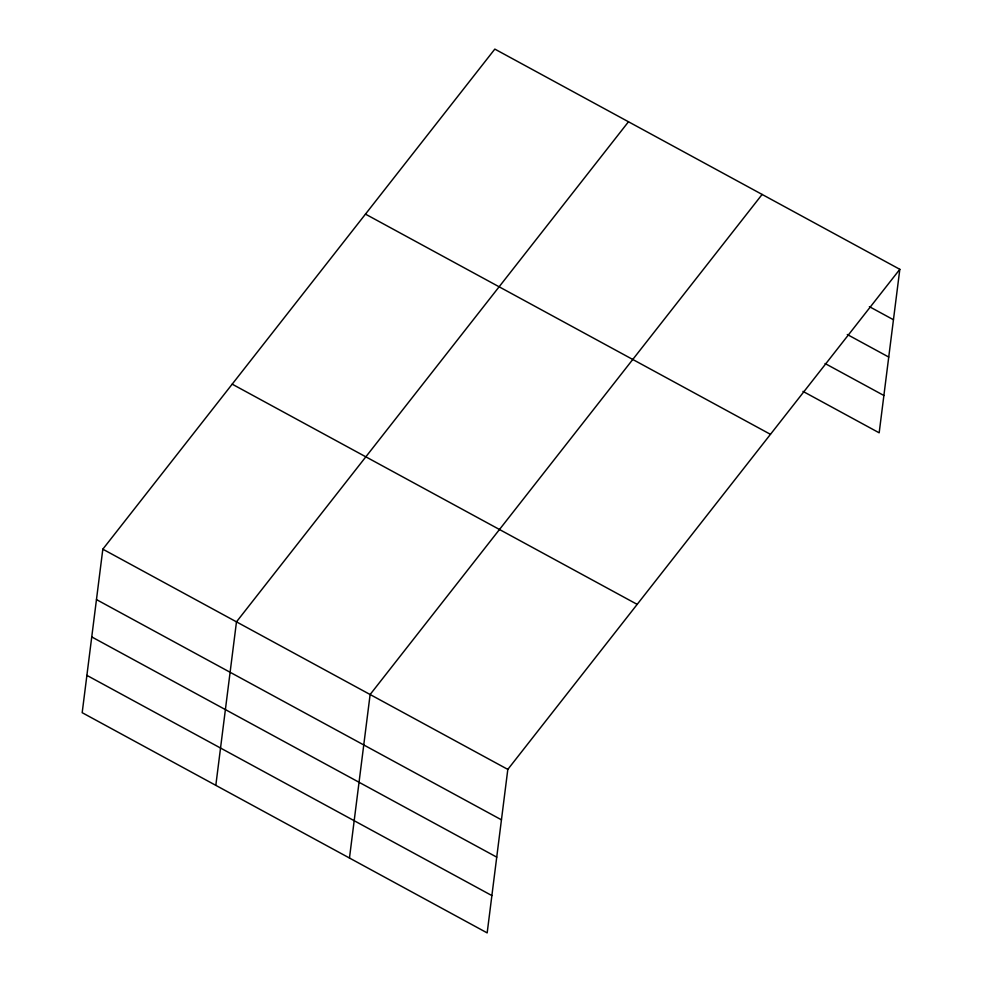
<?xml version="1.0" encoding="UTF-8"?>
<svg xmlns="http://www.w3.org/2000/svg" width="982" height="982" viewBox="0 0 982 982"><rect width="100%" height="100%" fill="white"/><g stroke="black" fill="none" stroke-linecap="round" stroke-linejoin="round"><path stroke-width="1.47" d="M102.828 549.183L82.181 712.687L487.17 932.9L507.817 769.397L899.819 269.314L494.83 49.1L102.828 549.183L507.817 769.397M215.819 785.354L236.478 621.852L628.48 121.768M349.469 858.023L370.128 694.519L762.13 194.436M899.819 269.314L879.172 432.817L802.969 391.376M869.389 306.654L893.448 319.739M847.294 334.518L888.735 357.055M825.064 363.512L883.886 395.5M365.476 214.125L770.465 434.339M232.194 384.158L637.183 604.372M96.469 599.597L501.446 819.823M91.743 636.925L496.732 857.139M86.895 675.371L491.884 895.584"/></g></svg>
